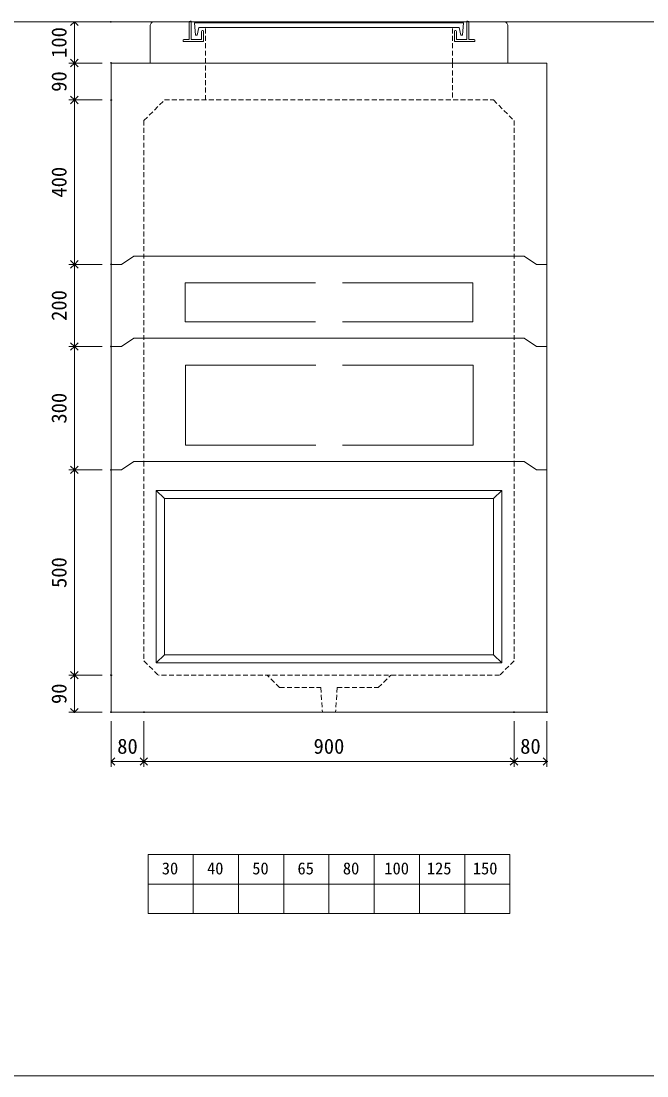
# Model space of a CAD drawing. Units: millimetres, scale not verified. Extents: x -4890 to 4890, y -2291 to 2291.
# Drawn here: x 1846 to 3368, y -1984 to 583 of the extents above; entities that cross this region are included whole.
import ezdxf
from ezdxf.enums import TextEntityAlignment as Align

# ---------------------------------------------------------------- set-up
doc = ezdxf.new("R2010")
doc.units = ezdxf.units.MM
doc.header["$LTSCALE"] = 10
doc.header["$PDMODE"] = 32
doc.header["$PDSIZE"] = 2
doc.linetypes.add('DASHED1', pattern=[1.8, 1.2, -0.6])
doc.linetypes.add('USER2', pattern=[50.8, 31.75, -6.35, 6.35, -6.35])
doc.layers.add('0-1_Defpoints', color=7, linetype='Continuous')
for name, color, linetype, lineweight in [('0-2_waku', 7, 'Continuous', 18), ('0-3_gaikei', 7, 'Continuous', 18), ('0-4_kakure', 7, 'DASHED1', 5), ('0-5_sunpou', 7, 'Continuous', 5), ('0-9_uchigawa', 6, 'Continuous', 18), ('0-B_futa', 3, 'Continuous', 18), ('0-C_GL', 4, 'Continuous', 18), ('0-E_文字１', 7, 'Continuous', 18), ('1-3_uchigawa2', 6, 'USER2', 18)]:
    doc.layers.add(name, color=color, linetype=linetype, lineweight=lineweight)
doc.styles.add('ＭＳ ゴシック', font='')
doc.styles.get('ＭＳ ゴシック').set_extended_font_data('MS Gothic')

# ---------------------------------------------------------------- blocks, each defined once
blk = doc.blocks.new('_Open90')
at = {"layer": '0-5_sunpou'}
blk.add_line((0, 0), (-1, 0), dxfattribs=at)
blk.add_lwpolyline([(-0.5, 0.5), (0, 0), (-0.5, -0.5)], dxfattribs=at)
blk = doc.blocks.new('D62')
at = {"layer": '0-1_Defpoints'}
for p in [(3512.32, 1704.36), (3423, 1204.36), (3512.32, 1204.36)]:
    blk.add_point(p, dxfattribs=at)
at = {"layer": '0-5_sunpou'}
for p, q in [((3490.32, 1704.36), (3410, 1704.36)), ((3423, 1686.36), (3423, 1222.36)), ((3490.32, 1204.36), (3410, 1204.36))]:
    blk.add_line(p, q, dxfattribs=at)
at = {"layer": '0-5_sunpou', "xscale": 18, "yscale": 18}
for p, rotation in [((3423, 1704.36), 90), ((3423, 1204.36), 270)]:
    blk.add_blockref('_Open90', p, dxfattribs=dict(at, rotation=rotation))
at = {"layer": '0-5_sunpou', "style": 'ＭＳ ゴシック'}
blk.add_text('500', height=36.66, rotation=90, dxfattribs=at).set_placement((3415, 1416.86), align=Align.BOTTOM_LEFT)
blk = doc.blocks.new('D63')
at = {"layer": '0-1_Defpoints'}
for p in [(3512.32, 1204.36), (3423, 1114.36), (3512.32, 1114.36)]:
    blk.add_point(p, dxfattribs=at)
at = {"layer": '0-5_sunpou'}
for p, q in [((3490.32, 1204.36), (3410, 1204.36)), ((3423, 1186.36), (3423, 1132.36)), ((3490.32, 1114.36), (3410, 1114.36))]:
    blk.add_line(p, q, dxfattribs=at)
at = {"layer": '0-5_sunpou', "xscale": 18, "yscale": 18}
for p, rotation in [((3423, 1204.36), 90), ((3423, 1114.36), 270)]:
    blk.add_blockref('_Open90', p, dxfattribs=dict(at, rotation=rotation))
at = {"layer": '0-5_sunpou', "style": 'ＭＳ ゴシック'}
blk.add_text('90', height=36.66, rotation=90, dxfattribs=at).set_placement((3415, 1134.36), align=Align.BOTTOM_LEFT)
blk = doc.blocks.new('D64')
at = {"layer": '0-1_Defpoints'}
for p in [(3512.32, 1114.36), (3592.32, 1114.36), (3592.32, 994.33)]:
    blk.add_point(p, dxfattribs=at)
at = {"layer": '0-5_sunpou'}
for p, q in [((3512.32, 1092.36), (3512.32, 981.33)), ((3592.32, 1092.36), (3592.32, 981.33)), ((3530.32, 994.33), (3574.32, 994.33))]:
    blk.add_line(p, q, dxfattribs=at)
at = {"layer": '0-5_sunpou', "xscale": 18, "yscale": 18, "rotation": 180}
blk.add_blockref('_Open90', (3512.32, 994.33), dxfattribs=at)
at = {"layer": '0-5_sunpou', "xscale": 18, "yscale": 18}
blk.add_blockref('_Open90', (3592.32, 994.33), dxfattribs=at)
at = {"layer": '0-5_sunpou', "style": 'ＭＳ ゴシック'}
blk.add_text('80', height=36.66, dxfattribs=at).set_placement((3527.32, 1002.33), align=Align.BOTTOM_LEFT)
blk = doc.blocks.new('D65')
at = {"layer": '0-1_Defpoints'}
for p in [(3592.32, 1114.36), (4492.32, 1114.36), (4492.32, 994.33)]:
    blk.add_point(p, dxfattribs=at)
at = {"layer": '0-5_sunpou'}
for p, q in [((3592.32, 1092.36), (3592.32, 981.33)), ((4492.32, 1092.36), (4492.32, 981.33)), ((3610.32, 994.33), (4474.32, 994.33))]:
    blk.add_line(p, q, dxfattribs=at)
at = {"layer": '0-5_sunpou', "xscale": 18, "yscale": 18, "rotation": 180}
blk.add_blockref('_Open90', (3592.32, 994.33), dxfattribs=at)
at = {"layer": '0-5_sunpou', "xscale": 18, "yscale": 18}
blk.add_blockref('_Open90', (4492.32, 994.33), dxfattribs=at)
at = {"layer": '0-5_sunpou', "style": 'ＭＳ ゴシック'}
blk.add_text('900', height=36.66, dxfattribs=at).set_placement((4004.82, 1002.33), align=Align.BOTTOM_LEFT)
blk = doc.blocks.new('D66')
at = {"layer": '0-1_Defpoints'}
for p in [(4492.32, 1114.36), (4572.32, 1114.36), (4572.32, 994.33)]:
    blk.add_point(p, dxfattribs=at)
at = {"layer": '0-5_sunpou'}
for p, q in [((4492.32, 1092.36), (4492.32, 981.33)), ((4572.32, 1092.36), (4572.32, 981.33)), ((4510.32, 994.33), (4554.32, 994.33))]:
    blk.add_line(p, q, dxfattribs=at)
at = {"layer": '0-5_sunpou', "xscale": 18, "yscale": 18, "rotation": 180}
blk.add_blockref('_Open90', (4492.32, 994.33), dxfattribs=at)
at = {"layer": '0-5_sunpou', "xscale": 18, "yscale": 18}
blk.add_blockref('_Open90', (4572.32, 994.33), dxfattribs=at)
at = {"layer": '0-5_sunpou', "style": 'ＭＳ ゴシック'}
blk.add_text('80', height=36.66, dxfattribs=at).set_placement((4507.32, 1002.33), align=Align.BOTTOM_LEFT)
blk = doc.blocks.new('D67')
at = {"layer": '0-1_Defpoints'}
for p in [(3512.32, 2694.36), (3423, 2604.36), (3512.32, 2604.36)]:
    blk.add_point(p, dxfattribs=at)
at = {"layer": '0-5_sunpou'}
for p, q in [((3490.32, 2694.36), (3410, 2694.36)), ((3423, 2676.36), (3423, 2622.36)), ((3490.32, 2604.36), (3410, 2604.36))]:
    blk.add_line(p, q, dxfattribs=at)
at = {"layer": '0-5_sunpou', "xscale": 18, "yscale": 18}
for p, rotation in [((3423, 2694.36), 90), ((3423, 2604.36), 270)]:
    blk.add_blockref('_Open90', p, dxfattribs=dict(at, rotation=rotation))
at = {"layer": '0-5_sunpou', "style": 'ＭＳ ゴシック'}
blk.add_text('90', height=36.66, rotation=90, dxfattribs=at).set_placement((3415, 2624.36), align=Align.BOTTOM_LEFT)
blk = doc.blocks.new('D68')
at = {"layer": '0-1_Defpoints'}
for p in [(3512.32, 2604.36), (3423, 2204.36), (3512.32, 2204.36)]:
    blk.add_point(p, dxfattribs=at)
at = {"layer": '0-5_sunpou'}
for p, q in [((3490.32, 2604.36), (3410, 2604.36)), ((3423, 2586.36), (3423, 2222.36)), ((3490.32, 2204.36), (3410, 2204.36))]:
    blk.add_line(p, q, dxfattribs=at)
at = {"layer": '0-5_sunpou', "xscale": 18, "yscale": 18}
for p, rotation in [((3423, 2604.36), 90), ((3423, 2204.36), 270)]:
    blk.add_blockref('_Open90', p, dxfattribs=dict(at, rotation=rotation))
at = {"layer": '0-5_sunpou', "style": 'ＭＳ ゴシック'}
blk.add_text('400', height=36.66, rotation=90, dxfattribs=at).set_placement((3415, 2366.86), align=Align.BOTTOM_LEFT)
blk = doc.blocks.new('D69')
at = {"layer": '0-1_Defpoints'}
for p in [(3512.32, 2204.36), (3423, 2004.36), (3512.32, 2004.36)]:
    blk.add_point(p, dxfattribs=at)
at = {"layer": '0-5_sunpou'}
for p, q in [((3490.32, 2204.36), (3410, 2204.36)), ((3423, 2186.36), (3423, 2022.36)), ((3490.32, 2004.36), (3410, 2004.36))]:
    blk.add_line(p, q, dxfattribs=at)
at = {"layer": '0-5_sunpou', "xscale": 18, "yscale": 18}
for p, rotation in [((3423, 2204.36), 90), ((3423, 2004.36), 270)]:
    blk.add_blockref('_Open90', p, dxfattribs=dict(at, rotation=rotation))
at = {"layer": '0-5_sunpou', "style": 'ＭＳ ゴシック'}
blk.add_text('200', height=36.66, rotation=90, dxfattribs=at).set_placement((3415, 2066.86), align=Align.BOTTOM_LEFT)
blk = doc.blocks.new('D70')
at = {"layer": '0-1_Defpoints'}
for p in [(3512.32, 2004.36), (3423, 1704.36), (3512.32, 1704.36)]:
    blk.add_point(p, dxfattribs=at)
at = {"layer": '0-5_sunpou'}
for p, q in [((3490.32, 2004.36), (3410, 2004.36)), ((3423, 1986.36), (3423, 1722.36)), ((3490.32, 1704.36), (3410, 1704.36))]:
    blk.add_line(p, q, dxfattribs=at)
at = {"layer": '0-5_sunpou', "xscale": 18, "yscale": 18}
for p, rotation in [((3423, 2004.36), 90), ((3423, 1704.36), 270)]:
    blk.add_blockref('_Open90', p, dxfattribs=dict(at, rotation=rotation))
at = {"layer": '0-5_sunpou', "style": 'ＭＳ ゴシック'}
blk.add_text('300', height=36.66, rotation=90, dxfattribs=at).set_placement((3415, 1816.86), align=Align.BOTTOM_LEFT)
blk = doc.blocks.new('D195')
at = {"layer": '0-1_Defpoints'}
for p in [(3511.54, 2794.36), (3423, 2694.36), (3512.32, 2694.36)]:
    blk.add_point(p, dxfattribs=at)
at = {"layer": '0-5_sunpou'}
for p, q in [((3489.54, 2794.36), (3410, 2794.36)), ((3423, 2776.36), (3423, 2712.36)), ((3490.32, 2694.36), (3410, 2694.36))]:
    blk.add_line(p, q, dxfattribs=at)
at = {"layer": '0-5_sunpou', "xscale": 18, "yscale": 18}
for p, rotation in [((3423, 2794.36), 90), ((3423, 2694.36), 270)]:
    blk.add_blockref('_Open90', p, dxfattribs=dict(at, rotation=rotation))
at = {"layer": '0-5_sunpou', "style": 'ＭＳ ゴシック'}
blk.add_text('100', height=36.66, rotation=90, dxfattribs=at).set_placement((3415, 2706.86), align=Align.BOTTOM_LEFT)

msp = doc.modelspace()

# ---------------------------------------------------------------- linework, layer by layer
at = {"layer": '0-2_waku'}
for p, q in [((2155.16, -1444.78), (2155.16, -1588.78)), ((2155.16, -1444.78), (2155.16, -1588.78)), ((2155.16, -1444.78), (2155.16, -1588.78)), ((2155.16, -1444.78), (2155.16, -1588.78)), ((2155.16, -1444.78), (3035.16, -1444.78)), ((2265.16, -1444.78), (2265.16, -1588.78)), ((2375.16, -1444.78), (2375.16, -1588.78)), ((2375.16, -1444.78), (2375.16, -1588.78)), ((2485.16, -1444.78), (2485.16, -1588.78)), ((2595.16, -1444.78), (2595.16, -1588.78)), ((2705.16, -1444.78), (2705.16, -1588.78)), ((2815.16, -1444.78), (2815.16, -1588.78)), ((2925.16, -1444.78), (2925.16, -1588.78)), ((3035.16, -1444.78), (3035.16, -1588.78)), ((2155.16, -1516.78), (3035.16, -1516.78)), ((2155.16, -1588.78), (3035.16, -1588.78)), ((-1229.84, -1983.78), (4890.16, -1983.78)), ((-1229.84, -1983.78), (4890.16, -1983.78))]:
    msp.add_line(p, q, dxfattribs=at)
at = {"layer": '0-3_gaikei'}
for p, q in [((2160.16, 481.22), (2160.16, 571.22)), ((2170.16, 581.22), (2255.16, 581.22)), ((2935.16, 581.22), (3020.16, 581.22)), ((3030.16, 481.22), (3030.16, 571.22)), ((2065.16, 481.22), (3125.16, 481.22)), ((2065.16, 481.22), (2065.16, -1098.78)), ((2160.16, 481.22), (2270.16, 481.22)), ((2160.16, 481.22), (2270.16, 481.22)), ((2180.16, 481.22), (2980.16, 481.22)), ((2195.16, 481.22), (2995.16, 481.22)), ((2195.16, 481.22), (2995.16, 481.22)), ((3015.16, 481.22), (2905.16, 481.22)), ((3030.16, 481.22), (2920.16, 481.22)), ((3030.16, 481.22), (2920.16, 481.22)), ((3125.16, 481.22), (3125.16, -1098.78)), ((2090.16, -8.78), (2120.16, 11.22)), ((2120.16, 11.22), (3070.16, 11.22)), ((3070.16, 11.22), (3100.16, -8.78)), ((2090.16, -8.78), (2065.16, -8.78)), ((3100.16, -8.78), (3125.16, -8.78)), ((2090.16, -208.78), (2120.16, -188.78)), ((2090.16, -208.78), (2120.16, -188.78)), ((2120.16, -188.78), (3070.16, -188.78)), ((3070.16, -188.78), (3100.16, -208.78)), ((3070.16, -188.78), (3100.16, -208.78)), ((2090.16, -208.78), (2065.16, -208.78)), ((3100.16, -208.78), (3125.16, -208.78)), ((2090.16, -508.78), (2065.16, -508.78)), ((2090.16, -508.78), (2120.16, -488.78)), ((2090.16, -508.78), (2120.16, -488.78)), ((2120.16, -488.78), (3070.16, -488.78)), ((2120.16, -488.78), (3070.16, -488.78)), ((3070.16, -488.78), (3100.16, -508.78)), ((3070.16, -488.78), (3100.16, -508.78)), ((3100.16, -508.78), (3125.16, -508.78)), ((3125.16, -1098.78), (2065.16, -1098.78))]:
    msp.add_line(p, q, dxfattribs=at)
for centre, radius, start, end in [((2169.58, 571.8), 9.44, 86.47383, 183.52617), ((3020.49, 571.55), 9.68, 358.04251, 91.95749)]:
    msp.add_arc(centre, radius, start, end, dxfattribs=at)
at = {"layer": '0-4_kakure'}
for p, q in [((2295.16, 481.22), (2295.16, 567.72)), ((2895.16, 481.22), (2895.16, 567.72)), ((2295.16, 391.22), (2295.16, 481.22)), ((2895.16, 481.22), (2895.16, 391.22)), ((2145.16, 341.22), (2195.16, 391.22)), ((2195.16, 391.22), (2995.16, 391.22)), ((2995.16, 391.22), (3045.16, 341.22)), ((2145.16, 341.22), (2145.16, -488.78)), ((3045.16, 341.22), (3045.16, -488.78)), ((2145.16, -488.78), (2145.16, -973.78)), ((3045.16, -488.78), (3045.16, -973.78)), ((2145.16, -973.78), (2180.16, -1008.78)), ((3045.16, -973.78), (3010.16, -1008.78)), ((3010.16, -1008.78), (2180.16, -1008.78)), ((2475.16, -1038.78), (2445.16, -1008.78)), ((2715.16, -1038.78), (2745.16, -1008.78)), ((2475.16, -1038.78), (2575.16, -1038.78)), ((2575.16, -1038.78), (2579.16, -1098.78)), ((2615.16, -1038.78), (2611.16, -1098.78)), ((2615.16, -1038.78), (2715.16, -1038.78))]:
    msp.add_line(p, q, dxfattribs=at)
at = {"layer": '0-9_uchigawa'}
for p, q in [((2175.16, -558.78), (2175.16, -978.78)), ((2175.16, -558.78), (2595.16, -558.78)), ((2175.16, -558.78), (2195.16, -578.78)), ((2595.16, -558.78), (3015.16, -558.78)), ((2595.16, -558.78), (3015.16, -558.78)), ((3015.16, -558.78), (2995.16, -578.78)), ((3015.16, -558.78), (3015.16, -978.78)), ((2195.16, -578.78), (2195.16, -958.78)), ((2195.16, -578.78), (2595.16, -578.78)), ((2195.16, -578.78), (2595.16, -578.78)), ((2595.16, -578.78), (2995.16, -578.78)), ((2995.16, -578.78), (2995.16, -958.78)), ((2195.16, -958.78), (2175.16, -978.78)), ((2195.16, -958.78), (2595.16, -958.78)), ((2595.16, -958.78), (2995.16, -958.78)), ((2995.16, -958.78), (3015.16, -978.78)), ((2175.16, -978.78), (2595.16, -978.78)), ((2595.16, -978.78), (3015.16, -978.78))]:
    msp.add_line(p, q, dxfattribs=at)
at = {"layer": '0-B_futa'}
for p, q in [((2255.16, 581.22), (2255.16, 538.22)), ((2257.16, 583.22), (2260.16, 583.22)), ((2260.16, 583.22), (2260.16, 538.22)), ((2267.97, 578.72), (2922.3, 578.72)), ((2267.97, 578.72), (2270.46, 548.72)), ((2278.49, 567.72), (2274.17, 548.72)), ((2278.49, 567.72), (2911.83, 567.72)), ((2911.83, 567.72), (2916.15, 548.72)), ((2922.3, 578.72), (2920.05, 548.72)), ((2930.16, 583.22), (2930.16, 538.22)), ((2930.16, 583.22), (2933.16, 583.22)), ((2935.16, 581.22), (2935.16, 538.22)), ((2270.46, 548.72), (2274.17, 548.72)), ((2285.16, 558.22), (2285.16, 538.22)), ((2287.16, 560.22), (2288.16, 560.22)), ((2290.16, 558.22), (2290.16, 533.22)), ((2900.16, 558.22), (2900.16, 533.22)), ((2903.16, 560.22), (2902.16, 560.22)), ((2905.16, 558.22), (2905.16, 538.22)), ((2920.05, 548.72), (2916.15, 548.72)), ((2240.16, 536.22), (2240.16, 535.22)), ((2242.16, 538.22), (2255.16, 538.22)), ((2290.16, 533.22), (2242.16, 533.22)), ((2260.16, 538.22), (2285.16, 538.22)), ((2900.16, 533.22), (2948.16, 533.22)), ((2930.16, 538.22), (2905.16, 538.22)), ((2948.16, 538.22), (2935.16, 538.22)), ((2950.16, 536.22), (2950.16, 535.22))]:
    msp.add_line(p, q, dxfattribs=at)
for centre, start, end in [((2257.16, 581.22), 90, 180), ((2933.16, 581.22), 0, 90), ((2287.16, 558.22), 90, 180), ((2288.16, 558.22), 0, 90), ((2902.16, 558.22), 90, 180), ((2903.16, 558.22), 0, 90), ((2242.16, 536.22), 90, 180), ((2242.16, 535.22), 180, 270), ((2948.16, 536.22), 0, 90), ((2948.16, 535.22), 270, 0)]:
    msp.add_arc(centre, 2, start, end, dxfattribs=at)
at = {"layer": '0-C_GL'}
for p, q in [((-1229.84, 581.22), (4890.16, 581.22)), ((-1229.78, 581.22), (4890.22, 581.22))]:
    msp.add_line(p, q, dxfattribs=at)
at = {"layer": '1-3_uchigawa2'}
for p, q in [((2245.16, -53.78), (2595.16, -53.78)), ((2245.16, -53.78), (2245.16, -148.78)), ((2945.16, -53.78), (2595.16, -53.78)), ((2945.16, -53.78), (2945.16, -148.78)), ((2245.16, -148.78), (2595.16, -148.78)), ((2945.16, -148.78), (2595.16, -148.78)), ((2245.89, -253.79), (2595.89, -253.79)), ((2245.89, -253.79), (2245.89, -448.78)), ((2945.89, -253.79), (2595.89, -253.79)), ((2945.89, -253.79), (2945.89, -448.78)), ((2245.89, -448.78), (2595.16, -448.78)), ((2945.89, -448.78), (2596.62, -448.78))]:
    msp.add_line(p, q, dxfattribs=at)

# ---------------------------------------------------------------- block references
at = {"layer": '0-5_sunpou'}
for name in ['D195', 'D67', 'D68', 'D69', 'D70', 'D62', 'D63', 'D64', 'D65', 'D66']:
    msp.add_blockref(name, (-1447.15, -2213.15), dxfattribs=at)

# ---------------------------------------------------------------- texts
at = {"layer": '0-E_文字１', "style": 'ＭＳ ゴシック'}
for s, p in [('30', (2188.53, -1502.19)), ('40', (2298.53, -1502.19)), ('50', (2408.53, -1502.19)), ('65', (2518.53, -1502.19)), ('80', (2628.94, -1502.19)), ('100', (2729.81, -1502.19)), ('125', (2833.2, -1502.19)), ('150', (2944.97, -1502.19))]:
    msp.add_text(s, height=29.33, dxfattribs=at).set_placement(p, align=Align.BOTTOM_LEFT)

doc.saveas('drawing.dxf')
